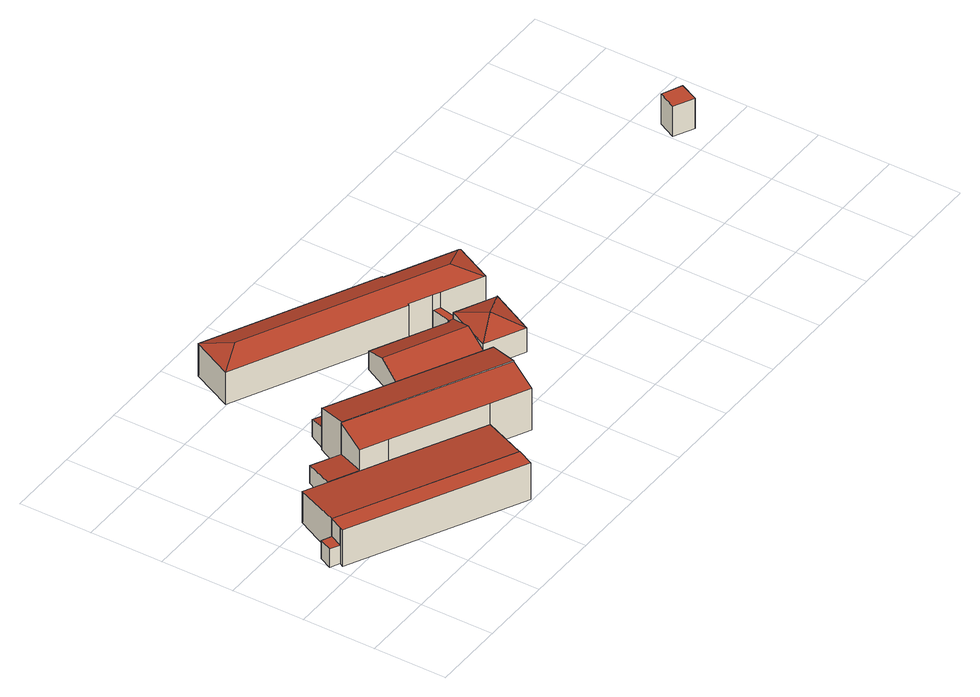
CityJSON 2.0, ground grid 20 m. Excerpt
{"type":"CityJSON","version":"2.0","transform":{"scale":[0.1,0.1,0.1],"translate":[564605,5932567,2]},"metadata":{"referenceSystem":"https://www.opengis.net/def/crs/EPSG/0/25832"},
"CityObjects":{
"building1":{"type":"Building","attributes":{"Gemeindeschluessel":"02000000","Geometrietyp2DReferenz":"3000","function":"31001_2140","roofType":"1000","measuredHeight":10.93,"storeysAboveGround":1},"geometry":[{"type":"MultiSurface","lod":"2","boundaries":[[[0,1,2,3]],[[4,5,6,7,8,9]],[[10,11,12,13,14,15]],[[16,3,2,17]],[[18,9,8,19]],[[0,8,7,1]],[[14,6,5,15]],[[20,4,9,18]],[[21,13,12,22]],[[22,12,11,23]],[[23,11,10,24]],[[20,18,19,16,17,25,21,22,23,24]],[[20,24,10,15,5,4]],[[21,25,6,14,13]],[[16,19,8,0,3]],[[25,17,2,1,7,6]]],"semantics":{"surfaces":[{"type":"RoofSurface"},{"type":"WallSurface"},{"type":"GroundSurface"}],"values":[0,0,0,1,1,1,1,1,1,1,1,2,1,1,1,1]}}]},
"building2":{"type":"Building","attributes":{"Gemeindeschluessel":"02000000","Geometrietyp2DReferenz":"3000","function":"31001_2140","roofType":"2100","measuredHeight":14.79,"storeysAboveGround":1},"geometry":[{"type":"MultiSurface","lod":"2","boundaries":[[[26,27,28,29]],[[30,31,32,33,34,35,36]],[[37,38,39,40,41]],[[42,29,28,43]],[[26,36,35,27]],[[44,32,31,45]],[[45,31,30,46]],[[47,38,37,48]],[[33,40,39,34]],[[44,45,46,42,43,49,47,48,50]],[[50,48,37,41]],[[44,50,41,40,33,32]],[[47,49,34,39,38]],[[42,46,30,36,26,29]],[[49,43,28,27,35,34]]],"semantics":{"surfaces":[{"type":"RoofSurface"},{"type":"WallSurface"},{"type":"GroundSurface"}],"values":[0,0,0,1,1,1,1,1,1,2,1,1,1,1,1]}}]},
"building3":{"type":"Building","attributes":{"Gemeindeschluessel":"02000000","Geometrietyp2DReferenz":"3000","function":"51009_1610","roofType":"2100","measuredHeight":6.33},"geometry":[{"type":"MultiSurface","lod":"2","boundaries":[[[51,52,53,54]],[[55,56,57,58]],[[55,54,53,56]],[[56,53,52,57]],[[57,52,51,58]],[[58,51,54,55]]],"semantics":{"surfaces":[{"type":"RoofSurface"},{"type":"GroundSurface"},{"type":"WallSurface"}],"values":[0,1,2,2,2,2]}}]},
"building4":{"type":"Building","attributes":{"Gemeindeschluessel":"02000000","Geometrietyp2DReferenz":"3000","function":"31001_2100","roofType":"3200","measuredHeight":11.77,"storeysAboveGround":3},"geometry":[{"type":"MultiSurface","lod":"2","boundaries":[[[59,60,61,62,63,64,65,66]],[[65,67,66]],[[65,64,68,69,70,67]],[[63,71,72,68,64]],[[73,62,61,74]],[[74,61,60,75]],[[75,60,59,76]],[[76,59,66,77]],[[78,67,70,79]],[[79,70,69,80]],[[81,72,71,82]],[[73,74,75,76,77,78,79,80,81,82]],[[81,80,69,68,72]],[[73,82,71,63,62]],[[78,77,66,67]]],"semantics":{"surfaces":[{"type":"RoofSurface"},{"type":"WallSurface"},{"type":"GroundSurface"}],"values":[0,0,0,0,1,1,1,1,1,1,1,2,1,1,1]}}]},
"building5":{"type":"Building","attributes":{"Gemeindeschluessel":"02000000","Geometrietyp2DReferenz":"3000","function":"31001_2100","roofType":"3100","measuredHeight":9.77,"storeysAboveGround":2},"geometry":[{"type":"MultiSurface","lod":"2","boundaries":[[[83,84,85,86,87]],[[85,88,89,90,91,92,93,94,86]],[[84,95,96,97,88]],[[98,96,95]],[[96,99,100,101,97]],[[98,102,99,96]],[[89,103,104,105,90]],[[106,94,93,107]],[[107,93,92,108]],[[108,92,91,109]],[[83,95,84]],[[88,97,89]],[[89,97,101,103]],[[110,102,98,111]],[[112,105,104,113]],[[114,106,107,108,109,112,113,115,110,111]],[[114,111,98,95,83,87]],[[110,115,100,99,102]],[[115,113,104,103,101,100]],[[112,109,91,90,105]],[[84,88,85]],[[106,114,87,86,94]]],"semantics":{"surfaces":[{"type":"RoofSurface"},{"type":"WallSurface"},{"type":"GroundSurface"}],"values":[0,0,0,0,0,0,0,1,1,1,1,1,1,1,1,2,1,1,1,1,1,1]}}]},
"building6":{"type":"Building","attributes":{"Gemeindeschluessel":"02000000","Geometrietyp2DReferenz":"3000","function":"51002_1332","roofType":"1000","measuredHeight":9},"geometry":[{"type":"MultiSurface","lod":"2","boundaries":[[[116,117,118,119]],[[120,121,122,123]],[[123,122,117,116]],[[122,121,118,117]],[[121,120,119,118]],[[120,123,116,119]]],"semantics":{"surfaces":[{"type":"GroundSurface"},{"type":"RoofSurface"},{"type":"WallSurface"}],"values":[0,1,2,2,2,2]}}]}
},
"vertices":[
[26,245,56],[43,280,56],[17,293,56],[0,258,56],[476,5,110],[499,51,110],[44,280,110],[43,280,110],[26,245,110],[21,235,110],[562,177,94],[317,301,94],[169,375,94],[108,406,94],[44,280,108],[499,51,108],[0,258,1],[17,293,1],[21,235,1],[26,245,1],[476,5,1],[108,406,1],[169,375,1],[317,301,1],[562,177,1],[44,280,1],
[247,336,95],[285,413,85],[208,452,85],[169,375,95],[317,301,157],[562,177,157],[664,126,157],[703,203,179],[286,413,179],[285,413,179],[247,336,157],[331,497,157],[329,498,157],[286,413,181],[703,203,181],[745,288,157],[169,375,33],[208,452,33],[664,126,33],[562,177,33],[317,301,33],[329,498,33],[331,497,33],[286,413,33],[745,288,33],
[486,419,100],[508,463,88],[354,541,88],[331,497,100],[331,497,37],[354,541,37],[508,463,37],[486,419,37],
[795,559,131],[797,563,132],[857,533,132],[876,524,132],[984,470,132],[957,550,152],[431,808,152],[346,779,131],[402,893,131],[1034,576,133],[849,667,133],[851,672,131],[987,469,131],[1039,574,131],[876,524,34],[857,533,34],[797,563,34],[795,559,34],[346,779,34],[402,893,34],[851,672,34],[849,667,34],[1039,574,34],[987,469,34],
[794,349,88],[817,395,107],[825,412,114],[612,514,114],[580,453,88],[833,428,107],[856,474,87],[846,479,87],[846,477,88],[842,479,88],[839,474,90],[642,571,90],[794,349,107],[879,385,132],[856,474,107],[901,297,107],[962,421,108],[864,468,108],[864,470,107],[963,421,108],[864,470,87],[876,524,87],[857,533,87],[642,571,35],[839,474,35],[842,479,35],[846,477,35],[963,421,35],[901,297,35],[857,533,35],[876,524,35],[580,453,35],[864,468,35],
[1850,484,36],[1826,433,36],[1771,459,36],[1796,509,36],[1796,509,126],[1771,459,126],[1826,433,126],[1850,484,126]
]}
